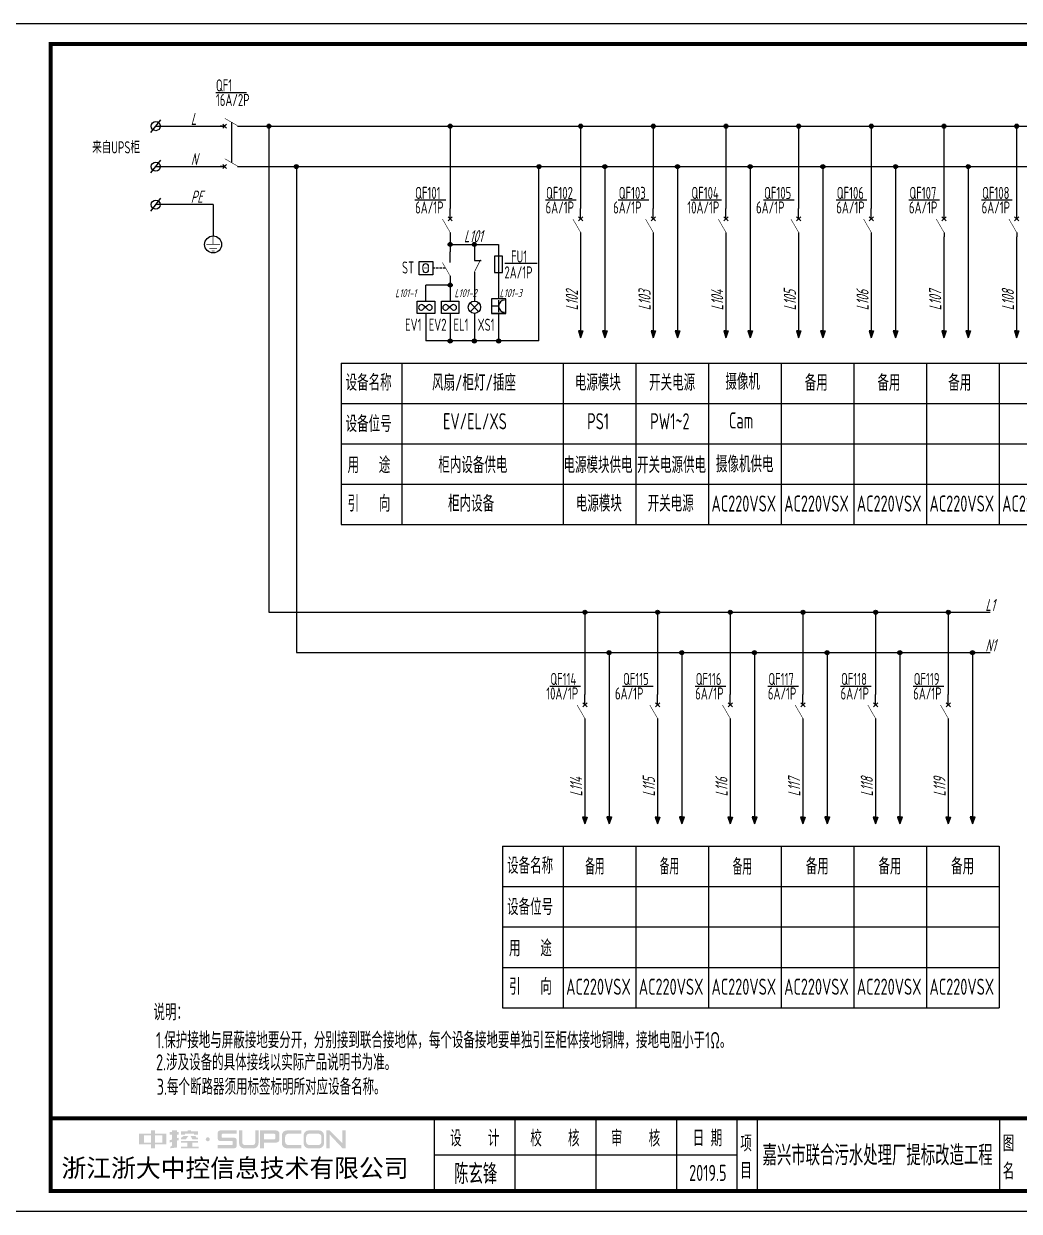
# Model space of a CAD drawing. Header units: millimetres. Extents: x 30557 to 235556, y -116603 to -73383.
# Drawn here: x 179725 to 182190, y -76323 to -73383 of the extents above; entities that cross this region are included whole.
import ezdxf
from ezdxf.enums import TextEntityAlignment as Align

# ---------------------------------------------------------------- set-up
doc = ezdxf.new("R2010")
doc.units = ezdxf.units.MM
for name, color, linetype in [('1', 3, 'Continuous'), ('ABDE_DENG', 4, 'Continuous'), ('AXIS', 4, 'Continuous'), ('HZ', 7, 'Continuous'), ('文字', 5, 'Continuous')]:
    doc.layers.add(name, color=color, linetype=linetype)
doc.layers.add('_Drawing', color=7, linetype='Continuous', lineweight=25)
doc.styles.add('supcon', font='sceie.shx', dxfattribs={"width": 0.75, "height": 40, "bigfont": 'sceic.shx'})
doc.styles.add('SYS', font='romans.shx', dxfattribs={"width": 0.7})
doc.styles.add('Title', font='', dxfattribs={"height": 45})
doc.styles.add('宋体', font='')
doc.styles.get('Title').set_extended_font_data('SimHei')
doc.styles.get('宋体').set_extended_font_data('SimSun')

# ---------------------------------------------------------------- blocks, each defined once
blk = doc.blocks.new('中控·SUPCON')
at = {"linetype": 'Continuous'}
h = blk.add_hatch(color=2, dxfattribs=at)
h.dxf.hatch_style = 1
h.paths.add_polyline_path([(34, 33), (20, 33), (20, 37), (15, 37), (15, 36), (15, 33), (0, 33), (0, 20), (13, 20), (15, 20), (15, 15), (20, 15), (20, 20), (22, 20), (34, 20)])
h.paths.add_polyline_path([(20, 30), (20, 31), (29, 31), (29, 22), (20, 22)], flags=16)
h.paths.add_polyline_path([(15, 30), (15, 22), (6, 22), (6, 31), (15, 31)], flags=16)
h.paths.add_polyline_path([(47, 32), (49, 32), (49, 35), (47, 35), (47, 37), (41, 37), (41, 35), (38, 35), (38, 32), (41, 32), (41, 25.8), (38, 25), (38, 22), (41, 22.8), (41, 18.3), (39, 17), (39, 15), (47, 16), (47, 24.5), (49, 25), (49, 28), (47, 27.5)])
h.paths.add_polyline_path([(61, 30), (55, 30), (52, 28), (52, 26), (58, 26)])
h.paths.add_polyline_path([(73, 28), (71, 28), (70, 30), (64, 30), (66, 26), (73, 26)])
h.paths.add_polyline_path([(73, 36), (64.6, 36), (64.6, 37), (60.4, 37), (60.4, 36), (52, 36), (52, 32), (56.8, 32), (56.8, 33.1), (68.2, 33.1), (68.2, 32), (73, 32)])
h.paths.add_polyline_path([(66, 22), (73, 22), (73, 24), (52, 24), (52, 22), (60, 22), (60, 17), (52, 17), (52, 15), (74, 15), (74, 17), (66, 17)])
h.paths.add_polyline_path([(82.7, 26.1, 1), (87.6, 26.1, 1)])
h.paths.add_polyline_path([(118, 28), (103.5, 28, -0.414214), (102.5, 29), (102.5, 32, -0.414214), (103.5, 33), (121, 33), (121, 37), (100.5, 37, 0.414214), (97.5, 34), (97.5, 27, 0.414214), (100.5, 24), (115, 24, -0.414214), (116, 23), (116, 20, -0.414214), (115, 19), (97.5, 19), (97.5, 15), (118, 15, 0.414214), (121, 18), (121, 25, 0.414214)])
h.paths.add_polyline_path([(128, 37), (124, 37), (124, 36), (124, 21, 0.414214), (130, 15), (142, 15, 0.414214), (148, 21), (148, 37), (144, 37), (144, 22, -0.414214), (141, 19), (131, 19, -0.414214), (128, 22)])
h.paths.add_polyline_path([(174, 26), (174, 33, 0.414214), (170, 37), (150, 37), (150, 36), (150, 15), (155, 15), (155, 22), (170, 22, 0.414214)])
h.paths.add_polyline_path([(167, 26), (155, 26), (155, 33), (167, 33, -0.414214), (169, 31), (169, 28, -0.414214)], flags=16)
h.paths.add_polyline_path([(201, 19), (185, 19, -0.414214), (181, 23), (181, 29, -0.414214), (185, 33), (201, 33), (201, 37), (183, 37, 0.414214), (177, 31), (177, 21, 0.414214), (183, 15), (201, 15)])
h.paths.add_polyline_path([(229, 21), (229, 31, 0.414214), (223, 37), (210, 37, 0.414214), (204, 31), (204, 21, 0.414214), (210, 15), (223, 15, 0.414214)])
h.paths.add_polyline_path([(207, 23), (207, 29, -0.414214), (211, 33), (222, 33, -0.414214), (226, 29), (226, 23, -0.414214), (222, 19), (211, 19, -0.414214)], flags=16)
h.paths.add_polyline_path([(236, 32.1), (252, 15), (256, 15), (256, 37), (252, 37), (252, 21), (236, 37), (232, 37), (232, 36), (232, 15), (236, 15)])
h = blk.add_hatch(color=2, dxfattribs=at)
h.dxf.hatch_style = 1
h.paths.add_polyline_path([(34, 33), (20, 33), (20, 37), (15, 37), (15, 36), (15, 33), (0, 33), (0, 20), (13, 20), (15, 20), (15, 15), (20, 15), (20, 20), (22, 20), (34, 20)])
h.paths.add_polyline_path([(20, 30), (20, 31), (29, 31), (29, 22), (20, 22)], flags=16)
h.paths.add_polyline_path([(15, 30), (15, 22), (6, 22), (6, 31), (15, 31)], flags=16)
h.paths.add_polyline_path([(47, 32), (49, 32), (49, 35), (47, 35), (47, 37), (41, 37), (41, 35), (38, 35), (38, 32), (41, 32), (41, 25.8), (38, 25), (38, 22), (41, 22.8), (41, 18.3), (39, 17), (39, 15), (47, 16), (47, 24.5), (49, 25), (49, 28), (47, 27.5)])
h.paths.add_polyline_path([(61, 30), (55, 30), (52, 28), (52, 26), (58, 26)])
h.paths.add_polyline_path([(73, 28), (71, 28), (70, 30), (64, 30), (66, 26), (73, 26)])
h.paths.add_polyline_path([(73, 36), (64.6, 36), (64.6, 37), (60.4, 37), (60.4, 36), (52, 36), (52, 32), (56.8, 32), (56.8, 33.1), (68.2, 33.1), (68.2, 32), (73, 32)])
h.paths.add_polyline_path([(66, 22), (73, 22), (73, 24), (52, 24), (52, 22), (60, 22), (60, 17), (52, 17), (52, 15), (74, 15), (74, 17), (66, 17)])
h.paths.add_polyline_path([(82.7, 26.1, 1), (87.6, 26.1, 1)])
h.paths.add_polyline_path([(118, 28), (103.5, 28, -0.414214), (102.5, 29), (102.5, 32, -0.414214), (103.5, 33), (121, 33), (121, 37), (100.5, 37, 0.414214), (97.5, 34), (97.5, 27, 0.414214), (100.5, 24), (115, 24, -0.414214), (116, 23), (116, 20, -0.414214), (115, 19), (97.5, 19), (97.5, 15), (118, 15, 0.414214), (121, 18), (121, 25, 0.414214)])
h.paths.add_polyline_path([(128, 37), (124, 37), (124, 36), (124, 21, 0.414214), (130, 15), (142, 15, 0.414214), (148, 21), (148, 37), (144, 37), (144, 22, -0.414214), (141, 19), (131, 19, -0.414214), (128, 22)])
h.paths.add_polyline_path([(174, 26), (174, 33, 0.414214), (170, 37), (150, 37), (150, 36), (150, 15), (155, 15), (155, 22), (170, 22, 0.414214)])
h.paths.add_polyline_path([(167, 26), (155, 26), (155, 33), (167, 33, -0.414214), (169, 31), (169, 28, -0.414214)], flags=16)
h.paths.add_polyline_path([(201, 19), (185, 19, -0.414214), (181, 23), (181, 29, -0.414214), (185, 33), (201, 33), (201, 37), (183, 37, 0.414214), (177, 31), (177, 21, 0.414214), (183, 15), (201, 15)])
h.paths.add_polyline_path([(229, 21), (229, 31, 0.414214), (223, 37), (210, 37, 0.414214), (204, 31), (204, 21, 0.414214), (210, 15), (223, 15, 0.414214)])
h.paths.add_polyline_path([(207, 23), (207, 29, -0.414214), (211, 33), (222, 33, -0.414214), (226, 29), (226, 23, -0.414214), (222, 19), (211, 19, -0.414214)], flags=16)
h.paths.add_polyline_path([(236, 32.1), (252, 15), (256, 15), (256, 37), (252, 37), (252, 21), (236, 37), (232, 37), (232, 36), (232, 15), (236, 15)])
h = blk.add_hatch(color=2, dxfattribs=at)
h.dxf.hatch_style = 1
h.paths.add_polyline_path([(34, 33), (20, 33), (20, 37), (15, 37), (15, 36), (15, 33), (0, 33), (0, 20), (13, 20), (15, 20), (15, 15), (20, 15), (20, 20), (22, 20), (34, 20)])
h.paths.add_polyline_path([(20, 30), (20, 31), (29, 31), (29, 22), (20, 22)], flags=16)
h.paths.add_polyline_path([(15, 30), (15, 22), (6, 22), (6, 31), (15, 31)], flags=16)
h.paths.add_polyline_path([(47, 32), (49, 32), (49, 35), (47, 35), (47, 37), (41, 37), (41, 35), (38, 35), (38, 32), (41, 32), (41, 25.8), (38, 25), (38, 22), (41, 22.8), (41, 18.3), (39, 17), (39, 15), (47, 16), (47, 24.5), (49, 25), (49, 28), (47, 27.5)])
h.paths.add_polyline_path([(61, 30), (55, 30), (52, 28), (52, 26), (58, 26)])
h.paths.add_polyline_path([(73, 28), (71, 28), (70, 30), (64, 30), (66, 26), (73, 26)])
h.paths.add_polyline_path([(73, 36), (64.6, 36), (64.6, 37), (60.4, 37), (60.4, 36), (52, 36), (52, 32), (56.8, 32), (56.8, 33.1), (68.2, 33.1), (68.2, 32), (73, 32)])
h.paths.add_polyline_path([(66, 22), (73, 22), (73, 24), (52, 24), (52, 22), (60, 22), (60, 17), (52, 17), (52, 15), (74, 15), (74, 17), (66, 17)])
h.paths.add_polyline_path([(82.7, 26.1, 1), (87.6, 26.1, 1)])
h.paths.add_polyline_path([(118, 28), (103.5, 28, -0.414214), (102.5, 29), (102.5, 32, -0.414214), (103.5, 33), (121, 33), (121, 37), (100.5, 37, 0.414214), (97.5, 34), (97.5, 27, 0.414214), (100.5, 24), (115, 24, -0.414214), (116, 23), (116, 20, -0.414214), (115, 19), (97.5, 19), (97.5, 15), (118, 15, 0.414214), (121, 18), (121, 25, 0.414214)])
h.paths.add_polyline_path([(128, 37), (124, 37), (124, 36), (124, 21, 0.414214), (130, 15), (142, 15, 0.414214), (148, 21), (148, 37), (144, 37), (144, 22, -0.414214), (141, 19), (131, 19, -0.414214), (128, 22)])
h.paths.add_polyline_path([(174, 26), (174, 33, 0.414214), (170, 37), (150, 37), (150, 36), (150, 15), (155, 15), (155, 22), (170, 22, 0.414214)])
h.paths.add_polyline_path([(167, 26), (155, 26), (155, 33), (167, 33, -0.414214), (169, 31), (169, 28, -0.414214)], flags=16)
h.paths.add_polyline_path([(201, 19), (185, 19, -0.414214), (181, 23), (181, 29, -0.414214), (185, 33), (201, 33), (201, 37), (183, 37, 0.414214), (177, 31), (177, 21, 0.414214), (183, 15), (201, 15)])
h.paths.add_polyline_path([(229, 21), (229, 31, 0.414214), (223, 37), (210, 37, 0.414214), (204, 31), (204, 21, 0.414214), (210, 15), (223, 15, 0.414214)])
h.paths.add_polyline_path([(207, 23), (207, 29, -0.414214), (211, 33), (222, 33, -0.414214), (226, 29), (226, 23, -0.414214), (222, 19), (211, 19, -0.414214)], flags=16)
h.paths.add_polyline_path([(236, 32.1), (252, 15), (256, 15), (256, 37), (252, 37), (252, 21), (236, 37), (232, 37), (232, 36), (232, 15), (236, 15)])
h = blk.add_hatch(color=2, dxfattribs=at)
h.dxf.hatch_style = 1
h.paths.add_polyline_path([(34, 33), (20, 33), (20, 37), (15, 37), (15, 36), (15, 33), (0, 33), (0, 20), (13, 20), (15, 20), (15, 15), (20, 15), (20, 20), (22, 20), (34, 20)])
h.paths.add_polyline_path([(20, 30), (20, 31), (29, 31), (29, 22), (20, 22)], flags=16)
h.paths.add_polyline_path([(15, 30), (15, 22), (6, 22), (6, 31), (15, 31)], flags=16)
h.paths.add_polyline_path([(47, 32), (49, 32), (49, 35), (47, 35), (47, 37), (41, 37), (41, 35), (38, 35), (38, 32), (41, 32), (41, 25.8), (38, 25), (38, 22), (41, 22.8), (41, 18.3), (39, 17), (39, 15), (47, 16), (47, 24.5), (49, 25), (49, 28), (47, 27.5)])
h.paths.add_polyline_path([(61, 30), (55, 30), (52, 28), (52, 26), (58, 26)])
h.paths.add_polyline_path([(73, 28), (71, 28), (70, 30), (64, 30), (66, 26), (73, 26)])
h.paths.add_polyline_path([(73, 36), (64.6, 36), (64.6, 37), (60.4, 37), (60.4, 36), (52, 36), (52, 32), (56.8, 32), (56.8, 33.1), (68.2, 33.1), (68.2, 32), (73, 32)])
h.paths.add_polyline_path([(66, 22), (73, 22), (73, 24), (52, 24), (52, 22), (60, 22), (60, 17), (52, 17), (52, 15), (74, 15), (74, 17), (66, 17)])
h.paths.add_polyline_path([(82.7, 26.1, 1), (87.6, 26.1, 1)])
h.paths.add_polyline_path([(118, 28), (103.5, 28, -0.414214), (102.5, 29), (102.5, 32, -0.414214), (103.5, 33), (121, 33), (121, 37), (100.5, 37, 0.414214), (97.5, 34), (97.5, 27, 0.414214), (100.5, 24), (115, 24, -0.414214), (116, 23), (116, 20, -0.414214), (115, 19), (97.5, 19), (97.5, 15), (118, 15, 0.414214), (121, 18), (121, 25, 0.414214)])
h.paths.add_polyline_path([(128, 37), (124, 37), (124, 36), (124, 21, 0.414214), (130, 15), (142, 15, 0.414214), (148, 21), (148, 37), (144, 37), (144, 22, -0.414214), (141, 19), (131, 19, -0.414214), (128, 22)])
h.paths.add_polyline_path([(174, 26), (174, 33, 0.414214), (170, 37), (150, 37), (150, 36), (150, 15), (155, 15), (155, 22), (170, 22, 0.414214)])
h.paths.add_polyline_path([(167, 26), (155, 26), (155, 33), (167, 33, -0.414214), (169, 31), (169, 28, -0.414214)], flags=16)
h.paths.add_polyline_path([(201, 19), (185, 19, -0.414214), (181, 23), (181, 29, -0.414214), (185, 33), (201, 33), (201, 37), (183, 37, 0.414214), (177, 31), (177, 21, 0.414214), (183, 15), (201, 15)])
h.paths.add_polyline_path([(229, 21), (229, 31, 0.414214), (223, 37), (210, 37, 0.414214), (204, 31), (204, 21, 0.414214), (210, 15), (223, 15, 0.414214)])
h.paths.add_polyline_path([(207, 23), (207, 29, -0.414214), (211, 33), (222, 33, -0.414214), (226, 29), (226, 23, -0.414214), (222, 19), (211, 19, -0.414214)], flags=16)
h.paths.add_polyline_path([(236, 32.1), (252, 15), (256, 15), (256, 37), (252, 37), (252, 21), (236, 37), (232, 37), (232, 36), (232, 15), (236, 15)])
h = blk.add_hatch(color=2, dxfattribs=at)
h.dxf.hatch_style = 1
h.paths.add_polyline_path([(34, 33), (20, 33), (20, 37), (15, 37), (15, 36), (15, 33), (0, 33), (0, 20), (13, 20), (15, 20), (15, 15), (20, 15), (20, 20), (22, 20), (34, 20)])
h.paths.add_polyline_path([(20, 30), (20, 31), (29, 31), (29, 22), (20, 22)], flags=16)
h.paths.add_polyline_path([(15, 30), (15, 22), (6, 22), (6, 31), (15, 31)], flags=16)
h.paths.add_polyline_path([(47, 32), (49, 32), (49, 35), (47, 35), (47, 37), (41, 37), (41, 35), (38, 35), (38, 32), (41, 32), (41, 25.8), (38, 25), (38, 22), (41, 22.8), (41, 18.3), (39, 17), (39, 15), (47, 16), (47, 24.5), (49, 25), (49, 28), (47, 27.5)])
h.paths.add_polyline_path([(61, 30), (55, 30), (52, 28), (52, 26), (58, 26)])
h.paths.add_polyline_path([(73, 28), (71, 28), (70, 30), (64, 30), (66, 26), (73, 26)])
h.paths.add_polyline_path([(73, 36), (64.6, 36), (64.6, 37), (60.4, 37), (60.4, 36), (52, 36), (52, 32), (56.8, 32), (56.8, 33.1), (68.2, 33.1), (68.2, 32), (73, 32)])
h.paths.add_polyline_path([(66, 22), (73, 22), (73, 24), (52, 24), (52, 22), (60, 22), (60, 17), (52, 17), (52, 15), (74, 15), (74, 17), (66, 17)])
h.paths.add_polyline_path([(82.7, 26.1, 1), (87.6, 26.1, 1)])
h.paths.add_polyline_path([(118, 28), (103.5, 28, -0.414214), (102.5, 29), (102.5, 32, -0.414214), (103.5, 33), (121, 33), (121, 37), (100.5, 37, 0.414214), (97.5, 34), (97.5, 27, 0.414214), (100.5, 24), (115, 24, -0.414214), (116, 23), (116, 20, -0.414214), (115, 19), (97.5, 19), (97.5, 15), (118, 15, 0.414214), (121, 18), (121, 25, 0.414214)])
h.paths.add_polyline_path([(128, 37), (124, 37), (124, 36), (124, 21, 0.414214), (130, 15), (142, 15, 0.414214), (148, 21), (148, 37), (144, 37), (144, 22, -0.414214), (141, 19), (131, 19, -0.414214), (128, 22)])
h.paths.add_polyline_path([(174, 26), (174, 33, 0.414214), (170, 37), (150, 37), (150, 36), (150, 15), (155, 15), (155, 22), (170, 22, 0.414214)])
h.paths.add_polyline_path([(167, 26), (155, 26), (155, 33), (167, 33, -0.414214), (169, 31), (169, 28, -0.414214)], flags=16)
h.paths.add_polyline_path([(201, 19), (185, 19, -0.414214), (181, 23), (181, 29, -0.414214), (185, 33), (201, 33), (201, 37), (183, 37, 0.414214), (177, 31), (177, 21, 0.414214), (183, 15), (201, 15)])
h.paths.add_polyline_path([(229, 21), (229, 31, 0.414214), (223, 37), (210, 37, 0.414214), (204, 31), (204, 21, 0.414214), (210, 15), (223, 15, 0.414214)])
h.paths.add_polyline_path([(207, 23), (207, 29, -0.414214), (211, 33), (222, 33, -0.414214), (226, 29), (226, 23, -0.414214), (222, 19), (211, 19, -0.414214)], flags=16)
h.paths.add_polyline_path([(236, 32.1), (252, 15), (256, 15), (256, 37), (252, 37), (252, 21), (236, 37), (232, 37), (232, 36), (232, 15), (236, 15)])
h = blk.add_hatch(color=2, dxfattribs=at)
h.dxf.hatch_style = 1
h.paths.add_polyline_path([(34, 33), (20, 33), (20, 37), (15, 37), (15, 36), (15, 33), (0, 33), (0, 20), (13, 20), (15, 20), (15, 15), (20, 15), (20, 20), (22, 20), (34, 20)])
h.paths.add_polyline_path([(20, 30), (20, 31), (29, 31), (29, 22), (20, 22)], flags=16)
h.paths.add_polyline_path([(15, 30), (15, 22), (6, 22), (6, 31), (15, 31)], flags=16)
h.paths.add_polyline_path([(47, 32), (49, 32), (49, 35), (47, 35), (47, 37), (41, 37), (41, 35), (38, 35), (38, 32), (41, 32), (41, 25.8), (38, 25), (38, 22), (41, 22.8), (41, 18.3), (39, 17), (39, 15), (47, 16), (47, 24.5), (49, 25), (49, 28), (47, 27.5)])
h.paths.add_polyline_path([(61, 30), (55, 30), (52, 28), (52, 26), (58, 26)])
h.paths.add_polyline_path([(73, 28), (71, 28), (70, 30), (64, 30), (66, 26), (73, 26)])
h.paths.add_polyline_path([(73, 36), (64.6, 36), (64.6, 37), (60.4, 37), (60.4, 36), (52, 36), (52, 32), (56.8, 32), (56.8, 33.1), (68.2, 33.1), (68.2, 32), (73, 32)])
h.paths.add_polyline_path([(66, 22), (73, 22), (73, 24), (52, 24), (52, 22), (60, 22), (60, 17), (52, 17), (52, 15), (74, 15), (74, 17), (66, 17)])
h.paths.add_polyline_path([(82.7, 26.1, 1), (87.6, 26.1, 1)])
h.paths.add_polyline_path([(118, 28), (103.5, 28, -0.414214), (102.5, 29), (102.5, 32, -0.414214), (103.5, 33), (121, 33), (121, 37), (100.5, 37, 0.414214), (97.5, 34), (97.5, 27, 0.414214), (100.5, 24), (115, 24, -0.414214), (116, 23), (116, 20, -0.414214), (115, 19), (97.5, 19), (97.5, 15), (118, 15, 0.414214), (121, 18), (121, 25, 0.414214)])
h.paths.add_polyline_path([(128, 37), (124, 37), (124, 36), (124, 21, 0.414214), (130, 15), (142, 15, 0.414214), (148, 21), (148, 37), (144, 37), (144, 22, -0.414214), (141, 19), (131, 19, -0.414214), (128, 22)])
h.paths.add_polyline_path([(174, 26), (174, 33, 0.414214), (170, 37), (150, 37), (150, 36), (150, 15), (155, 15), (155, 22), (170, 22, 0.414214)])
h.paths.add_polyline_path([(167, 26), (155, 26), (155, 33), (167, 33, -0.414214), (169, 31), (169, 28, -0.414214)], flags=16)
h.paths.add_polyline_path([(201, 19), (185, 19, -0.414214), (181, 23), (181, 29, -0.414214), (185, 33), (201, 33), (201, 37), (183, 37, 0.414214), (177, 31), (177, 21, 0.414214), (183, 15), (201, 15)])
h.paths.add_polyline_path([(229, 21), (229, 31, 0.414214), (223, 37), (210, 37, 0.414214), (204, 31), (204, 21, 0.414214), (210, 15), (223, 15, 0.414214)])
h.paths.add_polyline_path([(207, 23), (207, 29, -0.414214), (211, 33), (222, 33, -0.414214), (226, 29), (226, 23, -0.414214), (222, 19), (211, 19, -0.414214)], flags=16)
h.paths.add_polyline_path([(236, 32.1), (252, 15), (256, 15), (256, 37), (252, 37), (252, 21), (236, 37), (232, 37), (232, 36), (232, 15), (236, 15)])
blk = doc.blocks.new('supcon图框')
at = {"linetype": 'Continuous'}
for p, q in [((6145.7, 4361.7), (1987.7, 4361.7)), ((1987.7, 1421.7), (6145.7, 1421.7))]:
    blk.add_line(p, q, dxfattribs=at)
for p, q in [((3145.7, 1651.7), (3145.7, 1471.7)), ((3345.7, 1651.7), (3345.7, 1471.7)), ((3545.7, 1651.7), (3545.7, 1471.7)), ((3745.7, 1651.7), (3745.7, 1471.7)), ((3895.7, 1651.7), (3895.7, 1471.7)), ((3945.7, 1651.7), (3945.7, 1471.7)), ((4545.7, 1651.7), (4545.7, 1471.7)), ((3145.7, 1561.7), (3895.7, 1561.7))]:
    blk.add_line(p, q)
at = {"linetype": 'Continuous', "const_width": 10}
blk.add_lwpolyline([(2195.7, 4311.7), (6095.7, 4311.7), (6095.7, 1471.7), (2195.7, 1471.7)], close=True, dxfattribs=at)
blk.add_lwpolyline([(2195.7, 1651.7), (6095.7, 1651.7)], dxfattribs=at)
at = {"linetype": 'Continuous', "xscale": 2, "yscale": 2, "zscale": 2}
blk.add_blockref('中控·SUPCON', (2414.6, 1547.7), dxfattribs=at)
at = {"style": 'supcon', "width": 0.75}
for s, p in [('设    计', (3246.2, 1604.2)), ('校    核', (3444.8, 1604.2)), ('审    核', (3644.5, 1604.2)), ('日 期', (3822.5, 1604.2)), ('项', (3918.2, 1590.7)), ('图', (4568.2, 1590.7)), ('目', (3918.2, 1522.9)), ('名', (4568.2, 1522.9))]:
    blk.add_text(s, height=40, dxfattribs=at).set_placement(p, align=Align.MIDDLE)
at = {"style": 'Title'}
blk.add_text('浙江浙大中控信息技术有限公司', height=45, dxfattribs=at).set_placement((2222.8, 1506.2))
blk = doc.blocks.new('S_301')
at = {"color": 0, "const_width": 0.3}
blk.add_lwpolyline([(0, -7.5), (-4.3, -0.06)], dxfattribs=at)
at = {"color": 0}
for points in [[(0, 0), (0, 5.72)], [(0, -7.5), (0, -10)]]:
    blk.add_lwpolyline(points, dxfattribs=at)
at = {"layer": 'HZ', "color": 7, "linetype": 'Continuous', "style": 'SYS', "width": 0.7, "flags": 1}
for tag in ['XYVALUE', 'VALUE']:
    blk.add_attdef(tag, text='', height=0.02, dxfattribs=at).set_placement((-0.55, 8.72), align=Align.MIDDLE)
blk = doc.blocks.new('1P断路器')
at = {"layer": '1', "color": 4}
for p, q in [((10913.1, 36538.9), (10903.8, 36530.3)), ((10913.1, 36530.3), (10903.8, 36538.9))]:
    blk.add_line(p, q, dxfattribs=at)
at = {"layer": 'ABDE_DENG', "linetype": 'Continuous', "xscale": 4, "yscale": 4, "zscale": 4}
blk.add_blockref('S_301', (10908.5, 36534.6), dxfattribs=at)
blk = doc.blocks.new('XX')
at = {"layer": 'ABDE_DENG', "linetype": 'Continuous'}
for p, q in [((-4.5, 0), (-5.5, 0)), ((-3, 0), (-4, 0)), ((-1.5, 0), (-2.5, 0)), ((0, 0), (-1, 0))]:
    blk.add_line(p, q, dxfattribs=at)
blk = doc.blocks.new('温控开关')
at = {"color": 4, "lineweight": -3}
for p, q in [((10981.5, 36493.3), (10981.5, 36523.3)), ((10981.5, 36523.3), (11011.5, 36523.3)), ((11011.5, 36523.3), (11011.5, 36508.3)), ((11011.5, 36508.3), (11011.5, 36493.3)), ((11011.5, 36493.3), (10981.5, 36493.3))]:
    blk.add_line(p, q, dxfattribs=at)
for centre, start, end in [((10995.9, 36511.4), 1.6021, 178.3979), ((10995.9, 36505.2), 181.6021, 358.3979)]:
    blk.add_arc(centre, 6.46, start, end, dxfattribs=at)
at = {"layer": 'ABDE_DENG', "linetype": 'Continuous'}
for name, p, xscale, yscale, zscale in [('S_301', (11049.8, 36521.1), 4, 4, 4), ('XX', (11039, 36508.3), 5, 5, 5)]:
    blk.add_blockref(name, p, dxfattribs=dict(at, xscale=xscale, yscale=yscale, zscale=zscale))
at = {"layer": '1', "color": 4, "style": '宋体', "width": 0.75}
blk.add_text('I', height=15, rotation=90.2156, dxfattribs=at).set_placement((11003.4, 36504.3))
blk = doc.blocks.new('风扇')
at = {"layer": 'AXIS', "color": 0, "linetype": 'ByBlock'}
blk.add_lwpolyline([(10385.5, 36501.6), (10434.1, 36501.6), (10434.1, 36467.7), (10385.5, 36467.7)], close=True, dxfattribs=at)
for centre, radius, start, end in [((10397.1, 36484.3), 7.7, 64.0101, 295.9899), ((10334.7, 36401.1), 111.5, 43.1584, 53.9119), ((10498.1, 36382.6), 136.1, 127.0612, 135.8685), ((10419.5, 36484.3), 7.7, 244.0101, 115.9899)]:
    blk.add_arc(centre, radius, start, end, dxfattribs=at)
blk = doc.blocks.new('S_302')
at = {"color": 0, "linetype": 'Continuous'}
for p, q in [((0, 3.75), (0, 0)), ((0, 0), (2.98, 0))]:
    blk.add_line(p, q, dxfattribs=at)
at = {"color": 0, "linetype": 'Continuous', "const_width": 0.3}
blk.add_lwpolyline([(0, -5), (2.78, 0.46)], dxfattribs=at)
at = {"color": 0, "linetype": 'Continuous'}
blk.add_lwpolyline([(0, -5), (0, -8.75)], dxfattribs=at)
at = {"color": 0, "linetype": 'Continuous', "style": 'SYS', "width": 0.7, "flags": 1}
for tag in ['XYVALUE', 'VALUE']:
    blk.add_attdef(tag, text='', height=0.02, dxfattribs=at).set_placement((2.5, 6.75), align=Align.MIDDLE)
blk = doc.blocks.new('常闭开关')
at = {"layer": 'ABDE_DENG', "linetype": 'Continuous', "xscale": 5, "yscale": 5, "zscale": 5}
blk.add_blockref('S_302', (10573.1, 36568.2), dxfattribs=at)
blk = doc.blocks.new('带接地插孔的单相插座')
at = {"lineweight": -3}
for p, q in [((20810.7, 19719.9), (20774.7, 19719.9)), ((20774.7, 19719.9), (20774.7, 19683.9)), ((20810.7, 19683.9), (20810.7, 19719.9)), ((20774.7, 19683.9), (20810.7, 19683.9)), ((20810.7, 19683.9), (20774.7, 19683.9))]:
    blk.add_line(p, q, dxfattribs=at)
at = {"layer": '文字', "color": 0, "linetype": 'Continuous'}
for p, q in [((20792.7, 19701.9), (20777.6, 19701.9)), ((20792.7, 19716.9), (20792.7, 19686.8))]:
    blk.add_line(p, q, dxfattribs=at)
blk.add_arc((20807.7, 19701.9), 15, 90, 270, dxfattribs=at)

msp = doc.modelspace()

# ---------------------------------------------------------------- hatches: boundary and pattern name
h = msp.add_hatch(color=256)
h.dxf.hatch_style = 1
h.paths.add_polyline_path([(180336.9, -73636.5, 1), (180326.9, -73636.5, 1)])
h = msp.add_hatch(color=256)
h.dxf.hatch_style = 1
h.paths.add_polyline_path([(180785.9, -73636.5, 1), (180775.9, -73636.5, 1)])
h = msp.add_hatch(color=256)
h.dxf.hatch_style = 1
h.paths.add_polyline_path([(181109, -73636.5, 1), (181099, -73636.5, 1)])
h = msp.add_hatch(color=256)
h.dxf.hatch_style = 1
h.paths.add_polyline_path([(181289, -73636.5, 1), (181279, -73636.5, 1)])
h = msp.add_hatch(color=256)
h.dxf.hatch_style = 1
h.paths.add_polyline_path([(181469, -73636.5, 1), (181459, -73636.5, 1)])
h = msp.add_hatch(color=256)
h.dxf.hatch_style = 1
h.paths.add_polyline_path([(181649, -73636.5, 1), (181639, -73636.5, 1)])
h = msp.add_hatch(color=256)
h.dxf.hatch_style = 1
h.paths.add_polyline_path([(181829, -73636.5, 1), (181819, -73636.5, 1)])
h = msp.add_hatch(color=256)
h.dxf.hatch_style = 1
h.paths.add_polyline_path([(182009, -73636.5, 1), (181999, -73636.5, 1)])
h = msp.add_hatch(color=256)
h.dxf.hatch_style = 1
h.paths.add_polyline_path([(182189, -73636.5, 1), (182179, -73636.5, 1)])
h = msp.add_hatch(color=256)
h.dxf.hatch_style = 1
h.paths.add_polyline_path([(180404.9, -73736.5, 1), (180394.9, -73736.5, 1)])
h = msp.add_hatch(color=256)
h.dxf.hatch_style = 1
h.paths.add_polyline_path([(181005.9, -73736.5, 1), (180995.9, -73736.5, 1)])
h = msp.add_hatch(color=256)
h.dxf.hatch_style = 1
h.paths.add_polyline_path([(181169, -73736.5, 1), (181159, -73736.5, 1)])
h = msp.add_hatch(color=256)
h.dxf.hatch_style = 1
h.paths.add_polyline_path([(181349, -73736.5, 1), (181339, -73736.5, 1)])
h = msp.add_hatch(color=256)
h.dxf.hatch_style = 1
h.paths.add_polyline_path([(181529, -73736.5, 1), (181519, -73736.5, 1)])
h = msp.add_hatch(color=256)
h.dxf.hatch_style = 1
h.paths.add_polyline_path([(181709, -73736.5, 1), (181699, -73736.5, 1)])
h = msp.add_hatch(color=256)
h.dxf.hatch_style = 1
h.paths.add_polyline_path([(181889, -73736.5, 1), (181879, -73736.5, 1)])
h = msp.add_hatch(color=256)
h.dxf.hatch_style = 1
h.paths.add_polyline_path([(182069, -73736.5, 1), (182059, -73736.5, 1)])
h = msp.add_hatch(color=256)
h.dxf.hatch_style = 1
h.paths.add_polyline_path([(180785.9, -73929.4, 1), (180775.9, -73929.4, 1)])
h = msp.add_hatch(color=256)
h.dxf.hatch_style = 1
h.paths.add_polyline_path([(180845.9, -73929.4, 1), (180835.9, -73929.4, 1)])
h = msp.add_hatch(color=256)
h.dxf.hatch_style = 1
h.paths.add_polyline_path([(180785.9, -74030.1, 1), (180775.9, -74030.1, 1)])
h = msp.add_hatch(color=256)
h.dxf.hatch_style = 1
h.paths.add_polyline_path([(180785.9, -74168.4, 1), (180775.9, -74168.4, 1)])
h = msp.add_hatch(color=256)
h.dxf.hatch_style = 1
h.paths.add_polyline_path([(180845.9, -74168.4, 1), (180835.9, -74168.4, 1)])
h = msp.add_hatch(color=256)
h.dxf.hatch_style = 1
h.paths.add_polyline_path([(180905.9, -74168.4, 1), (180895.9, -74168.4, 1)])
h = msp.add_hatch(color=256)
h.dxf.hatch_style = 1
h.paths.add_polyline_path([(181119.6, -74839.9, 1), (181109.6, -74839.9, 1)])
h = msp.add_hatch(color=256)
h.dxf.hatch_style = 1
h.paths.add_polyline_path([(181299.6, -74839.9, 1), (181289.6, -74839.9, 1)])
h = msp.add_hatch(color=256)
h.dxf.hatch_style = 1
h.paths.add_polyline_path([(181479.6, -74839.9, 1), (181469.6, -74839.9, 1)])
h = msp.add_hatch(color=256)
h.dxf.hatch_style = 1
h.paths.add_polyline_path([(181659.6, -74839.9, 1), (181649.6, -74839.9, 1)])
h = msp.add_hatch(color=256)
h.dxf.hatch_style = 1
h.paths.add_polyline_path([(181839.6, -74839.9, 1), (181829.6, -74839.9, 1)])
h = msp.add_hatch(color=256)
h.dxf.hatch_style = 1
h.paths.add_polyline_path([(182019.6, -74839.9, 1), (182009.6, -74839.9, 1)])
h = msp.add_hatch(color=256)
h.dxf.hatch_style = 1
h.paths.add_polyline_path([(181179.6, -74939.9, 1), (181169.6, -74939.9, 1)])
h = msp.add_hatch(color=256)
h.dxf.hatch_style = 1
h.paths.add_polyline_path([(181359.6, -74939.9, 1), (181349.6, -74939.9, 1)])
h = msp.add_hatch(color=256)
h.dxf.hatch_style = 1
h.paths.add_polyline_path([(181539.6, -74939.9, 1), (181529.6, -74939.9, 1)])
h = msp.add_hatch(color=256)
h.dxf.hatch_style = 1
h.paths.add_polyline_path([(181719.6, -74939.9, 1), (181709.6, -74939.9, 1)])
h = msp.add_hatch(color=256)
h.dxf.hatch_style = 1
h.paths.add_polyline_path([(181899.6, -74939.9, 1), (181889.6, -74939.9, 1)])
h = msp.add_hatch(color=256)
h.dxf.hatch_style = 1
h.paths.add_polyline_path([(182079.6, -74939.9, 1), (182069.6, -74939.9, 1)])
at = {"layer": '1'}
for color, points in [(1, [(181104, -74143.5), (181098.4, -74143.5), (181104, -74160.3), (181109.6, -74143.5)]), (150, [(181169.7, -74143.5), (181164, -74143.5), (181158.4, -74143.5), (181164, -74160.4)]), (1, [(181284, -74143.5), (181278.4, -74143.5), (181284, -74160.3), (181289.6, -74143.5)]), (150, [(181349.7, -74143.5), (181344, -74143.5), (181338.4, -74143.5), (181344, -74160.4)]), (1, [(181464, -74143.5), (181458.4, -74143.5), (181464, -74160.3), (181469.6, -74143.5)]), (150, [(181529.7, -74143.5), (181524, -74143.5), (181518.4, -74143.5), (181524, -74160.4)]), (1, [(181644, -74143.5), (181638.4, -74143.5), (181644, -74160.3), (181649.6, -74143.5)]), (150, [(181709.7, -74143.5), (181704, -74143.5), (181698.4, -74143.5), (181704, -74160.4)]), (1, [(181824, -74143.5), (181818.4, -74143.5), (181824, -74160.3), (181829.6, -74143.5)]), (150, [(181889.7, -74143.5), (181884, -74143.5), (181878.4, -74143.5), (181884, -74160.4)]), (1, [(182004, -74143.5), (181998.4, -74143.5), (182004, -74160.3), (182009.6, -74143.5)]), (150, [(182069.7, -74143.5), (182064, -74143.5), (182058.4, -74143.5), (182064, -74160.4)]), (1, [(182184, -74143.5), (182178.4, -74143.5), (182184, -74160.3), (182189.6, -74143.5)]), (1, [(181114.6, -75346.9), (181109, -75346.9), (181114.6, -75363.7), (181120.3, -75346.9)]), (150, [(181180.3, -75346.9), (181174.7, -75346.9), (181169, -75346.9), (181174.7, -75363.8)]), (1, [(181294.6, -75346.9), (181289, -75346.9), (181294.6, -75363.7), (181300.3, -75346.9)]), (150, [(181360.3, -75346.9), (181354.7, -75346.9), (181349, -75346.9), (181354.7, -75363.8)]), (1, [(181474.6, -75346.9), (181469, -75346.9), (181474.6, -75363.7), (181480.3, -75346.9)]), (150, [(181540.3, -75346.9), (181534.7, -75346.9), (181529, -75346.9), (181534.7, -75363.8)]), (1, [(181654.6, -75346.9), (181649, -75346.9), (181654.6, -75363.7), (181660.3, -75346.9)]), (150, [(181720.3, -75346.9), (181714.7, -75346.9), (181709, -75346.9), (181714.7, -75363.8)]), (1, [(181834.6, -75346.9), (181829, -75346.9), (181834.6, -75363.7), (181840.3, -75346.9)]), (150, [(181900.3, -75346.9), (181894.7, -75346.9), (181889, -75346.9), (181894.7, -75363.8)]), (1, [(182014.6, -75346.9), (182009, -75346.9), (182014.6, -75363.7), (182020.3, -75346.9)]), (150, [(182080.3, -75346.9), (182074.7, -75346.9), (182069, -75346.9), (182074.7, -75363.8)])]:
    msp.add_hatch(color=color, dxfattribs=at).paths.add_polyline_path(points)

# ---------------------------------------------------------------- linework, layer by layer
at = {"linetype": 'Continuous'}
for p, q in [((180200.2, -73553), (180276.4, -73553)), ((180693.7, -73819.2), (180770, -73819.2)), ((181016.8, -73819.2), (181093.1, -73819.2)), ((181196.8, -73819.2), (181273.1, -73819.2)), ((181376.8, -73819.2), (181453.1, -73819.2)), ((181556.8, -73819.2), (181633.1, -73819.2)), ((181736.8, -73819.2), (181813.1, -73819.2)), ((181916.8, -73819.2), (181993.1, -73819.2)), ((182096.8, -73819.2), (182173.1, -73819.2)), ((180910.7, -73958.4), (180891.1, -73958.4)), ((180891.1, -73958.4), (180891.1, -73999.2)), ((180910.7, -73999.2), (180910.7, -73958.4)), ((180891.1, -73999.2), (180910.7, -73999.2)), ((181240.9, -74223), (181240.9, -74623)), ((181780.9, -74223), (181780.9, -74623)), ((181960.9, -74223), (181960.9, -74623)), ((182140.9, -74223), (182140.9, -74623)), ((181027.5, -75022.6), (181103.7, -75022.6)), ((181207.5, -75022.6), (181283.7, -75022.6)), ((181387.5, -75022.6), (181463.7, -75022.6)), ((181567.5, -75022.6), (181643.7, -75022.6)), ((181747.5, -75022.6), (181823.7, -75022.6)), ((181927.5, -75022.6), (182003.7, -75022.6)), ((181240.9, -75419.1), (181240.9, -75819.1)), ((181780.9, -75419.1), (181780.9, -75819.1)), ((181960.9, -75419.1), (181960.9, -75819.1)), ((182140.9, -75419.1), (182140.9, -75819.1))]:
    msp.add_line(p, q, dxfattribs=at)
at = {"color": 1}
for p, q in [((180051.8, -73636.5), (180220.7, -73636.5)), ((180254.4, -73636.5), (183228.3, -73636.5)), ((180331.9, -73636.5), (180331.9, -74839.9)), ((180331.9, -74839.9), (182118.8, -74839.9))]:
    msp.add_line(p, q, dxfattribs=at)
at = {"color": 4}
msp.add_line((180239.2, -73626.8), (180239.2, -73726.8), dxfattribs=at)
at = {"color": 150}
for p, q in [((180052, -73736.5), (180220.7, -73736.5)), ((180254.4, -73736.5), (183228.3, -73736.5)), ((180399.9, -73736.5), (180399.9, -74939.9)), ((181000.9, -74168.4), (181000.9, -73736.5)), ((180399.9, -74939.9), (182118.8, -74939.9))]:
    msp.add_line(p, q, dxfattribs=at)
at = {"color": 1, "lineweight": -3}
for p, q in [((180780.9, -73929.4), (180900.9, -73929.4)), ((180840.9, -73929.4), (180840.9, -73948.4)), ((180900.9, -73929.4), (180900.9, -74064.3))]:
    msp.add_line(p, q, dxfattribs=at)
msp.add_line((180996.7, -73976.4), (180916.7, -73976.4))
at = {"color": 150, "lineweight": -3}
msp.add_line((180900.9, -74100.3), (180900.9, -74168.4), dxfattribs=at)
at = {"lineweight": -3}
for p, q in [((180510.9, -74223), (183220.9, -74223)), ((180510.9, -74223), (180510.9, -74623)), ((180660.9, -74223), (180660.9, -74623)), ((181060.9, -74223), (181060.9, -74623)), ((181240.9, -74223), (181240.9, -74623)), ((181420.9, -74223), (181420.9, -74623)), ((181600.9, -74223), (181600.9, -74623)), ((181780.9, -74223), (181780.9, -74623)), ((181960.9, -74223), (181960.9, -74623)), ((181960.9, -74223), (181960.9, -74623)), ((182140.9, -74223), (182140.9, -74623)), ((180510.9, -74323), (183220.9, -74323)), ((180510.9, -74423), (183220.9, -74423)), ((180510.9, -74523), (183220.9, -74523)), ((180510.9, -74623), (183220.9, -74623)), ((180910.9, -75419.1), (182140.9, -75419.1)), ((180910.9, -75419.1), (180910.9, -75819.1)), ((181060.9, -75419.1), (181060.9, -75819.1)), ((181060.9, -75419.1), (181060.9, -75819.1)), ((181240.9, -75419.1), (181240.9, -75819.1)), ((181420.9, -75419.1), (181420.9, -75819.1)), ((181600.9, -75419.1), (181600.9, -75819.1)), ((181780.9, -75419.1), (181780.9, -75819.1)), ((181960.9, -75419.1), (181960.9, -75819.1)), ((181960.9, -75419.1), (181960.9, -75819.1)), ((182140.9, -75419.1), (182140.9, -75819.1)), ((182140.9, -75419.1), (182140.9, -75819.1)), ((180910.9, -75519.1), (182140.9, -75519.1)), ((180910.9, -75619.1), (182140.9, -75619.1)), ((180910.9, -75719.1), (182140.9, -75719.1)), ((180910.9, -75819.1), (182140.9, -75819.1))]:
    msp.add_line(p, q, dxfattribs=at)
at = {"color": 4, "const_width": 1.35}
for points in [[(180256.2, -73636.5), (180222.7, -73617.2)], [(180256.2, -73736.5), (180222.7, -73717.2)]]:
    msp.add_lwpolyline(points, dxfattribs=at)
at = {"color": 4}
for points in [[(180222.5, -73636.5), (180211.2, -73636.5)], [(180256.2, -73636.5), (180282, -73636.5)], [(180222.5, -73736.5), (180211.2, -73736.5)], [(180256.2, -73736.5), (180282, -73736.5)]]:
    msp.add_lwpolyline(points, dxfattribs=at)
for centre in [(180331.9, -73636.5), (180780.9, -73636.5), (181104, -73636.5), (181284, -73636.5), (181464, -73636.5), (181644, -73636.5), (181824, -73636.5), (182004, -73636.5), (182184, -73636.5), (180399.9, -73736.5), (181000.9, -73736.5), (181164, -73736.5), (181344, -73736.5), (181524, -73736.5), (181704, -73736.5), (181884, -73736.5), (182064, -73736.5), (180780.9, -73929.4), (180840.9, -73929.4), (180780.9, -74030.1), (180780.9, -74168.4), (180840.9, -74168.4), (180900.9, -74168.4), (181114.6, -74839.9), (181294.6, -74839.9), (181474.6, -74839.9), (181654.6, -74839.9), (181834.6, -74839.9), (182014.6, -74839.9), (181174.6, -74939.9), (181354.6, -74939.9), (181534.6, -74939.9), (181714.6, -74939.9), (181894.6, -74939.9), (182074.6, -74939.9)]:
    msp.add_circle(centre, 5)
at = {"layer": '1', "color": 7}
for p, q in [((180039.4, -73652.4), (180064.3, -73620.6)), ((180039.4, -73752.4), (180064.3, -73720.6)), ((180039.3, -73846.6), (180064.3, -73814.7))]:
    msp.add_line(p, q, dxfattribs=at)
at = {"layer": '1', "color": 4}
for p, q in [((180227.3, -73641.7), (180217.6, -73631.2)), ((180217.6, -73641.7), (180227.3, -73631.2)), ((180227.3, -73741.7), (180217.6, -73731.2)), ((180217.6, -73741.7), (180227.3, -73731.2))]:
    msp.add_line(p, q, dxfattribs=at)
at = {"layer": '1', "color": 1, "linetype": 'Continuous'}
for p, q in [((180780.9, -73636.5), (180780.9, -73840.1)), ((181104, -73636.5), (181104, -73840.1)), ((181284, -73636.5), (181284, -73840.1)), ((181464, -73636.5), (181464, -73840.1)), ((181644, -73636.5), (181644, -73840.1)), ((181824, -73636.5), (181824, -73840.1)), ((182004, -73636.5), (182004, -73840.1)), ((182184, -73636.5), (182184, -73840.1)), ((180780.9, -73910.9), (180780.9, -73947.9)), ((181104, -73910.9), (181104, -74143.5)), ((181284, -73910.9), (181284, -74143.5)), ((181464, -73910.9), (181464, -74143.5)), ((181644, -73910.9), (181644, -74143.5)), ((181824, -73910.9), (181824, -74143.5)), ((182004, -73910.9), (182004, -74143.5)), ((182184, -73910.9), (182184, -74143.5)), ((180780.9, -74018.7), (180780.9, -74069.8)), ((181098.4, -74143.5), (181104, -74160.3)), ((181104, -74143.5), (181098.4, -74143.5)), ((181104, -74143.5), (181109.6, -74143.5)), ((181109.6, -74143.5), (181104, -74160.3)), ((181278.4, -74143.5), (181284, -74160.3)), ((181284, -74143.5), (181278.4, -74143.5)), ((181284, -74143.5), (181289.6, -74143.5)), ((181289.6, -74143.5), (181284, -74160.3)), ((181458.4, -74143.5), (181464, -74160.3)), ((181464, -74143.5), (181458.4, -74143.5)), ((181464, -74143.5), (181469.6, -74143.5)), ((181469.6, -74143.5), (181464, -74160.3)), ((181638.4, -74143.5), (181644, -74160.3)), ((181644, -74143.5), (181638.4, -74143.5)), ((181644, -74143.5), (181649.6, -74143.5)), ((181649.6, -74143.5), (181644, -74160.3)), ((181818.4, -74143.5), (181824, -74160.3)), ((181824, -74143.5), (181818.4, -74143.5)), ((181824, -74143.5), (181829.6, -74143.5)), ((181829.6, -74143.5), (181824, -74160.3)), ((181998.4, -74143.5), (182004, -74160.3)), ((182004, -74143.5), (181998.4, -74143.5)), ((182004, -74143.5), (182009.6, -74143.5)), ((182009.6, -74143.5), (182004, -74160.3)), ((182178.4, -74143.5), (182184, -74160.3)), ((182184, -74143.5), (182178.4, -74143.5)), ((182184, -74143.5), (182189.6, -74143.5)), ((182189.6, -74143.5), (182184, -74160.3)), ((181114.6, -74839.9), (181114.6, -75043.5)), ((181294.6, -74839.9), (181294.6, -75043.5)), ((181474.6, -74839.9), (181474.6, -75043.5)), ((181654.6, -74839.9), (181654.6, -75043.5)), ((181834.6, -74839.9), (181834.6, -75043.5)), ((182014.6, -74839.9), (182014.6, -75043.5)), ((181114.6, -75114.3), (181114.6, -75346.9)), ((181294.6, -75114.3), (181294.6, -75346.9)), ((181474.6, -75114.3), (181474.6, -75346.9)), ((181654.6, -75114.3), (181654.6, -75346.9)), ((181834.6, -75114.3), (181834.6, -75346.9)), ((182014.6, -75114.3), (182014.6, -75346.9)), ((181109, -75346.9), (181114.6, -75363.7)), ((181114.6, -75346.9), (181109, -75346.9)), ((181114.6, -75346.9), (181120.3, -75346.9)), ((181120.3, -75346.9), (181114.6, -75363.7)), ((181289, -75346.9), (181294.6, -75363.7)), ((181294.6, -75346.9), (181289, -75346.9)), ((181294.6, -75346.9), (181300.3, -75346.9)), ((181300.3, -75346.9), (181294.6, -75363.7)), ((181469, -75346.9), (181474.6, -75363.7)), ((181474.6, -75346.9), (181469, -75346.9)), ((181474.6, -75346.9), (181480.3, -75346.9)), ((181480.3, -75346.9), (181474.6, -75363.7)), ((181649, -75346.9), (181654.6, -75363.7)), ((181654.6, -75346.9), (181649, -75346.9)), ((181654.6, -75346.9), (181660.3, -75346.9)), ((181660.3, -75346.9), (181654.6, -75363.7)), ((181829, -75346.9), (181834.6, -75363.7)), ((181834.6, -75346.9), (181829, -75346.9)), ((181834.6, -75346.9), (181840.3, -75346.9)), ((181840.3, -75346.9), (181834.6, -75363.7)), ((182009, -75346.9), (182014.6, -75363.7)), ((182014.6, -75346.9), (182009, -75346.9)), ((182014.6, -75346.9), (182020.3, -75346.9)), ((182020.3, -75346.9), (182014.6, -75363.7))]:
    msp.add_line(p, q, dxfattribs=at)
at = {"layer": '1', "color": 150}
for p, q in [((181164, -73736.5), (181164, -74143.6)), ((181344, -73736.5), (181344, -74143.6)), ((181524, -73736.5), (181524, -74143.6)), ((181704, -73736.5), (181704, -74143.6)), ((181884, -73736.5), (181884, -74143.6)), ((182064, -73736.5), (182064, -74143.6)), ((181164, -74143.4), (181158.4, -74143.4)), ((181158.4, -74143.4), (181164, -74160.3)), ((181158.4, -74143.5), (181164, -74160.4)), ((181169.7, -74143.4), (181164, -74160.3)), ((181164, -74143.4), (181169.7, -74143.4)), ((181169.7, -74143.5), (181164, -74160.4)), ((181344, -74143.4), (181338.4, -74143.4)), ((181338.4, -74143.4), (181344, -74160.3)), ((181338.4, -74143.5), (181344, -74160.4)), ((181349.7, -74143.4), (181344, -74160.3)), ((181344, -74143.4), (181349.7, -74143.4)), ((181349.7, -74143.5), (181344, -74160.4)), ((181524, -74143.4), (181518.4, -74143.4)), ((181518.4, -74143.4), (181524, -74160.3)), ((181518.4, -74143.5), (181524, -74160.4)), ((181529.7, -74143.4), (181524, -74160.3)), ((181524, -74143.4), (181529.7, -74143.4)), ((181529.7, -74143.5), (181524, -74160.4)), ((181704, -74143.4), (181698.4, -74143.4)), ((181698.4, -74143.4), (181704, -74160.3)), ((181698.4, -74143.5), (181704, -74160.4)), ((181709.7, -74143.4), (181704, -74160.3)), ((181704, -74143.4), (181709.7, -74143.4)), ((181709.7, -74143.5), (181704, -74160.4)), ((181884, -74143.4), (181878.4, -74143.4)), ((181878.4, -74143.4), (181884, -74160.3)), ((181878.4, -74143.5), (181884, -74160.4)), ((181889.7, -74143.4), (181884, -74160.3)), ((181884, -74143.4), (181889.7, -74143.4)), ((181889.7, -74143.5), (181884, -74160.4)), ((182064, -74143.4), (182058.4, -74143.4)), ((182058.4, -74143.4), (182064, -74160.3)), ((182058.4, -74143.5), (182064, -74160.4)), ((182069.7, -74143.4), (182064, -74160.3)), ((182064, -74143.4), (182069.7, -74143.4)), ((182069.7, -74143.5), (182064, -74160.4)), ((181174.6, -74939.9), (181174.6, -75346.9)), ((181354.6, -74939.9), (181354.6, -75346.9)), ((181534.6, -74939.9), (181534.6, -75346.9)), ((181714.6, -74939.9), (181714.6, -75346.9)), ((181894.6, -74939.9), (181894.6, -75346.9)), ((182074.6, -74939.9), (182074.6, -75346.9)), ((181174.7, -75346.8), (181169, -75346.8)), ((181169, -75346.8), (181174.7, -75363.7)), ((181169, -75346.9), (181174.7, -75363.8)), ((181180.3, -75346.8), (181174.7, -75363.7)), ((181174.7, -75346.8), (181180.3, -75346.8)), ((181180.3, -75346.9), (181174.7, -75363.8)), ((181354.7, -75346.8), (181349, -75346.8)), ((181349, -75346.8), (181354.7, -75363.7)), ((181349, -75346.9), (181354.7, -75363.8)), ((181360.3, -75346.8), (181354.7, -75363.7)), ((181354.7, -75346.8), (181360.3, -75346.8)), ((181360.3, -75346.9), (181354.7, -75363.8)), ((181534.7, -75346.8), (181529, -75346.8)), ((181529, -75346.8), (181534.7, -75363.7)), ((181529, -75346.9), (181534.7, -75363.8)), ((181540.3, -75346.8), (181534.7, -75363.7)), ((181534.7, -75346.8), (181540.3, -75346.8)), ((181540.3, -75346.9), (181534.7, -75363.8)), ((181714.7, -75346.8), (181709, -75346.8)), ((181709, -75346.8), (181714.7, -75363.7)), ((181709, -75346.9), (181714.7, -75363.8)), ((181720.3, -75346.8), (181714.7, -75363.7)), ((181714.7, -75346.8), (181720.3, -75346.8)), ((181720.3, -75346.9), (181714.7, -75363.8)), ((181894.7, -75346.8), (181889, -75346.8)), ((181889, -75346.8), (181894.7, -75363.7)), ((181889, -75346.9), (181894.7, -75363.8)), ((181900.3, -75346.8), (181894.7, -75363.7)), ((181894.7, -75346.8), (181900.3, -75346.8)), ((181900.3, -75346.9), (181894.7, -75363.8)), ((182074.7, -75346.8), (182069, -75346.8)), ((182069, -75346.8), (182074.7, -75363.7)), ((182069, -75346.9), (182074.7, -75363.8)), ((182080.3, -75346.8), (182074.7, -75363.7)), ((182074.7, -75346.8), (182080.3, -75346.8)), ((182080.3, -75346.9), (182074.7, -75363.8))]:
    msp.add_line(p, q, dxfattribs=at)
at = {"layer": '1', "color": 60, "ltscale": 0.5}
for q in [(180051.8, -73830.7), (180193.8, -73908)]:
    msp.add_line((180193.8, -73830.7), q, dxfattribs=at)
at = {"layer": '1', "color": 0}
for p, q in [((180851.7, -74074.2), (180830.1, -74095.8)), ((180851.7, -74095.8), (180830.1, -74074.2))]:
    msp.add_line(p, q, dxfattribs=at)
at = {"layer": '1', "color": 0, "const_width": 1.62}
for points in [[(180193.8, -73908.3), (180193.8, -73929.4)], [(180176.7, -73929.4), (180210.8, -73929.4)], [(180184.8, -73938.9), (180203.3, -73938.9)], [(180190.5, -73945.9), (180197.6, -73945.9)]]:
    msp.add_lwpolyline(points, dxfattribs=at)
at = {"layer": '1', "color": 7}
for centre in [(180051.9, -73636.5), (180051.9, -73736.5), (180051.8, -73830.7)]:
    msp.add_circle(centre, 11.2, dxfattribs=at)
at = {"layer": '1', "color": 0}
msp.add_circle((180840.9, -74085), 15.2, dxfattribs=at)
at = {"layer": 'AXIS', "color": 1, "linetype": 'ByBlock'}
for p, q in [((180840.9, -74018.7), (180840.9, -74069.8)), ((180780.9, -74030.1), (180720.9, -74030.1)), ((180720.9, -74069.8), (180720.9, -74030.1))]:
    msp.add_line(p, q, dxfattribs=at)
at = {"layer": 'AXIS', "color": 150, "linetype": 'ByBlock'}
for p, q in [((180720.9, -74100.3), (180720.9, -74168.4)), ((180780.9, -74100.3), (180780.9, -74168.4)), ((180840.9, -74100.3), (180840.9, -74168.4)), ((181000.9, -74168.4), (180720.9, -74168.4))]:
    msp.add_line(p, q, dxfattribs=at)
at = {"layer": 'AXIS', "color": 0, "linetype": 'ByBlock'}
msp.add_circle((180193.8, -73929.4), 21.1, dxfattribs=at)

# ---------------------------------------------------------------- block references
for name, p in [('supcon图框', (177595.6, -77744.7)), ('带接地插孔的单相插座', (160108.2, -93784.1))]:
    msp.add_blockref(name, p)
at = {"lineweight": -3}
for name, p, xscale, yscale, zscale in [('1P断路器', (168508.9, -114967.3), 1.125, 1.125, 1.125), ('1P断路器', (168832, -114967.3), 1.125, 1.125, 1.125), ('1P断路器', (169012, -114967.3), 1.125, 1.125, 1.125), ('1P断路器', (169192, -114967.3), 1.125, 1.125, 1.125), ('1P断路器', (169372, -114967.3), 1.125, 1.125, 1.125), ('1P断路器', (169552, -114967.3), 1.125, 1.125, 1.125), ('1P断路器', (169732, -114967.3), 1.125, 1.125, 1.125), ('1P断路器', (169912, -114967.3), 1.125, 1.125, 1.125), ('温控开关', (168349.9, -115059.9), 1.125, 1.125, 1.125), ('常闭开关', (168946.1, -115108.7), 1.125, 1.125, 1.125), ('风扇', (171352.1, -106921.2), 0.9000000000000001, 0.9000000000000001, 0.9000000000000001), ('风扇', (171412.1, -106921.2), 0.9000000000000001, 0.9000000000000001, 0.9000000000000001), ('1P断路器', (168842.6, -116170.7), 1.125, 1.125, 1.125), ('1P断路器', (169022.6, -116170.7), 1.125, 1.125, 1.125), ('1P断路器', (169202.6, -116170.7), 1.125, 1.125, 1.125), ('1P断路器', (169382.6, -116170.7), 1.125, 1.125, 1.125), ('1P断路器', (169562.6, -116170.7), 1.125, 1.125, 1.125), ('1P断路器', (169742.6, -116170.7), 1.125, 1.125, 1.125)]:
    msp.add_blockref(name, p, dxfattribs=dict(at, xscale=xscale, yscale=yscale, zscale=zscale))

# ---------------------------------------------------------------- texts
at = {"color": 3, "style": 'supcon', "width": 0.75}
for s, height, p in [('陈玄锋', 50, (180844.1, -76228)), ('2019.5', 40, (181419.1, -76228))]:
    msp.add_text(s, height=height, dxfattribs=at).set_placement(p, align=Align.MIDDLE)
at = {"layer": '1', "color": 0, "style": 'supcon', "width": 0.75}
for s, height, p in [('QF1', 30, (180200.7, -73550.6)), ('16A/2P', 30, (180200.7, -73586.6)), ('来自UPS柜', 30, (179894.3, -73704)), ('QF101', 30, (180694.2, -73816.8)), ('QF102', 30, (181018.5, -73816.8)), ('QF103', 30, (181198.5, -73816.8)), ('QF104', 30, (181378.5, -73816.8)), ('QF105', 30, (181558.5, -73816.8)), ('QF106', 30, (181738.5, -73816.8)), ('QF107', 30, (181918.5, -73816.8)), ('QF108', 30, (182098.5, -73816.8)), ('6A/1P', 30, (180694.2, -73852.8)), ('6A/1P', 30, (181017.3, -73852.8)), ('6A/1P', 30, (181184.6, -73852.8)), ('10A/1P', 30, (181368.3, -73852.8)), ('6A/1P', 30, (181538.6, -73852.8)), ('6A/1P', 30, (181737.3, -73852.8)), ('6A/1P', 30, (181917.3, -73852.8)), ('6A/1P', 30, (182097.3, -73852.8)), ('FU1', 30, (180931.6, -73974.3)), ('ST', 30, (180661.5, -74001.5)), ('2A/1P', 30, (180915.4, -74013.6)), ('EV1', 30, (180669.2, -74143.2)), ('EV2', 30, (180727.7, -74143.2)), ('EL1', 30, (180789.2, -74143.2)), ('XS1', 30, (180848.9, -74143.2)), ('设备名称', 40, (180521.9, -74291.4)), ('设备位号', 40, (180521.9, -74393.6)), ('用   途', 40, (180526.8, -74495.6)), ('引   向', 40, (180526.8, -74590.9)), ('QF114', 30, (181029.1, -75020.2)), ('QF115', 30, (181209.1, -75020.2)), ('QF116', 30, (181389.1, -75020.2)), ('QF117', 30, (181569.1, -75020.2)), ('QF118', 30, (181749.1, -75020.2)), ('QF119', 30, (181929.1, -75020.2)), ('10A/1P', 30, (181018.9, -75056.1)), ('6A/1P', 30, (181189.2, -75056.1)), ('6A/1P', 30, (181387.9, -75056.1)), ('6A/1P', 30, (181567.9, -75056.1)), ('6A/1P', 30, (181747.9, -75056.1)), ('6A/1P', 30, (181927.9, -75056.1)), ('设备名称', 40, (180921.9, -75487.5)), ('设备位号', 40, (180921.9, -75589.8)), ('用   途', 40, (180926.8, -75691.8)), ('引   向', 40, (180926.8, -75787.1))]:
    msp.add_text(s, height=height, dxfattribs=at).set_placement(p)
at = {"layer": '1', "color": 0, "style": 'supcon', "oblique": 15, "width": 0.75}
for s, p in [('L', (180138.5, -73633.4)), ('N', (180138.5, -73733.4)), ('PE', (180138.5, -73826.2)), ('L1', (182106.5, -74836.8)), ('N1', (182106.5, -74936.8))]:
    msp.add_text(s, height=30, dxfattribs=at).set_placement(p)
for s, height, rotation, p in [('L101', 30, 0.2156, (180815.1, -73924)), ('L101-1', 20, 0.2156, (180644.5, -74060)), ('L101-2', 20, 0.2156, (180791.5, -74060)), ('L101-3', 20, 0.2156, (180903.3, -74060)), ('L102', 30, 90.2156, (181097.4, -74092.4)), ('L103', 30, 90.2156, (181277.4, -74092.4)), ('L104', 30, 90.2156, (181457.4, -74092.4)), ('L105', 30, 90.2156, (181637.4, -74092.4)), ('L106', 30, 90.2156, (181817.4, -74092.4)), ('L107', 30, 90.2156, (181997.4, -74092.4)), ('L108', 30, 90.2156, (182177.4, -74092.4)), ('L114', 30, 90.2156, (181108, -75295.8)), ('L115', 30, 90.2156, (181288, -75295.8)), ('L116', 30, 90.2156, (181468, -75295.8)), ('L117', 30, 90.2156, (181648, -75295.8)), ('L118', 30, 90.2156, (181828, -75295.8)), ('L119', 30, 90.2156, (182008, -75295.8))]:
    msp.add_text(s, height=height, rotation=rotation, dxfattribs=at).set_placement(p)
at = {"layer": '1', "color": 7, "style": 'supcon', "width": 0.75}
for s, p in [('风扇/柜灯/插座', (180736, -74291.4)), ('电源模块', (181089.7, -74291.4)), ('开关电源', (181273.7, -74291.4)), ('摄像机', (181462.6, -74289.3)), ('EV/EL/XS', (180763.2, -74387.1)), ('PS1', (181120.3, -74387.1)), ('PW1~2', (181276.5, -74387.1)), ('Cam', (181471.4, -74385)), ('柜内设备供电', (180751.6, -74495.6)), ('电源模块供电', (181061.6, -74495.6)), ('开关电源供电', (181243.6, -74495.6)), ('摄像机供电', (181439.2, -74493.5)), ('柜内设备', (180775.9, -74590.9)), ('电源模块', (181092.2, -74590.9)), ('开关电源', (181270.1, -74590.9)), ('AC220VSX', (181428.2, -74590.9)), ('AC220VSX', (181608.2, -74590.9)), ('AC220VSX', (181788.2, -74590.9)), ('AC220VSX', (181968.2, -74590.9)), ('AC220VSX', (182148.2, -74590.9)), ('备用', (181661.7, -75489)), ('AC220VSX', (181068.2, -75787.1)), ('AC220VSX', (181248.2, -75787.1)), ('AC220VSX', (181428.2, -75787.1)), ('AC220VSX', (181608.2, -75787.1)), ('AC220VSX', (181788.2, -75787.1)), ('AC220VSX', (181788.2, -75787.1)), ('AC220VSX', (181968.2, -75787.1)), ('说明：', (180046, -75850.3)), ('1.保护接地与屏蔽接地要分开，分别接到联合接地体，每个设备接地要单独引至柜体接地铜牌，接地电阻小于1Ω。', (180052.4, -75919.5)), ('2.涉及设备的具体接线以实际产品说明书为准。', (180052.4, -75974.4)), ('3.每个断路器须用标签标明所对应设备名称。', (180054, -76034.8))]:
    msp.add_text(s, height=40, dxfattribs=at).set_placement(p)
at = {"layer": '1', "color": 1, "style": 'supcon', "width": 0.75}
for p in [(181659.1, -74291.7), (181839.1, -74291.7), (182014.6, -74291.7)]:
    msp.add_text('备用', height=40, dxfattribs=at).set_placement(p)
at = {"layer": '1', "color": 1, "style": 'supcon', "width": 0.6}
for p in [(181139.3, -75489.5), (181323.9, -75489.3), (181504.5, -75490)]:
    msp.add_text('备用', height=40, dxfattribs=at).set_placement(p, align=Align.CENTER)
at = {"layer": '1', "color": 2, "style": 'supcon', "width": 0.75}
for p in [(181841.7, -75489), (182021.7, -75489)]:
    msp.add_text('备用', height=40, dxfattribs=at).set_placement(p)
at = {"layer": '_Drawing', "color": 3, "style": 'supcon', "width": 0.75}
msp.add_text('嘉兴市联合污水处理厂提标改造工程', height=50, dxfattribs=at).set_placement((181839.6, -76181.9), align=Align.MIDDLE)

doc.saveas('drawing.dxf')
